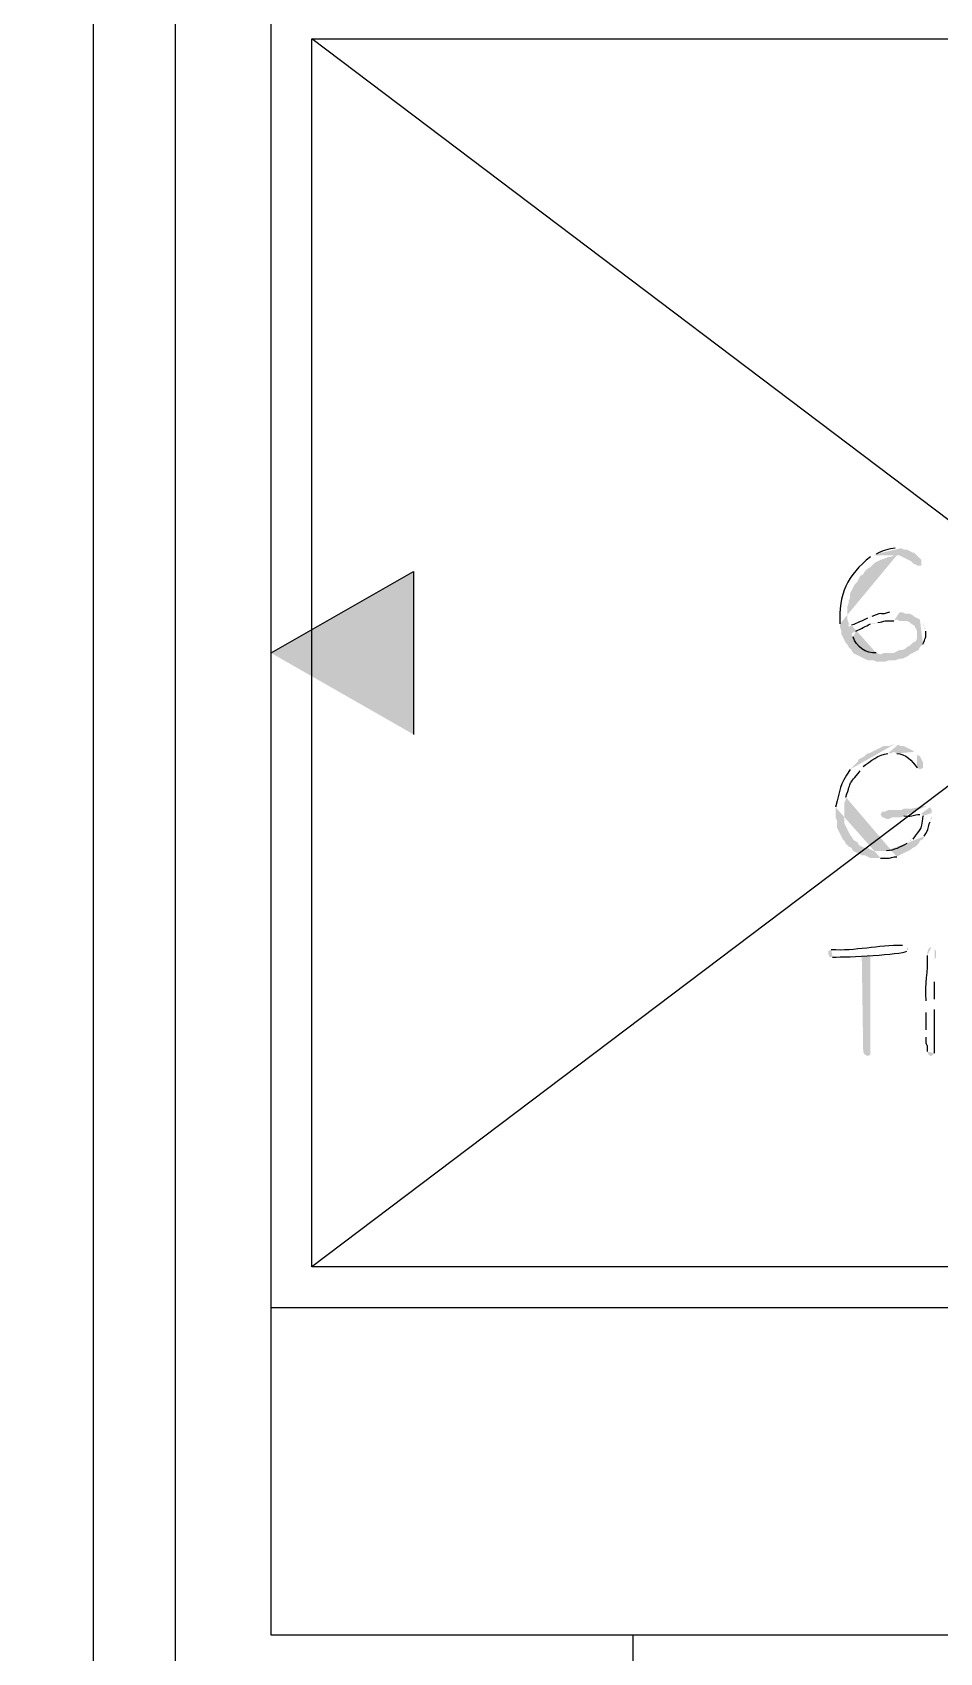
# Model space of a CAD drawing. Header units: inches. Extents: x -167 to 6071, y -6287 to -2731.
# Drawn here: x 188.2 to 221.4, y -5994.7 to -5935.3 of the extents above; entities that cross this region are included whole.
import ezdxf

# ---------------------------------------------------------------- set-up
doc = ezdxf.new("R2010")
doc.units = ezdxf.units.IN
doc.header["$LTSCALE"] = 96
doc.header["$MEASUREMENT"] = 0
doc.layers.add('Furniture', color=7, linetype='Continuous', lineweight=5, true_color=0x994d00)
doc.layers.add('PDF_Geometry', color=7, linetype='Continuous', true_color=0x4a4a4a)
doc.layers.add('PDF_Solid Fills', color=7, linetype='Continuous')

msp = doc.modelspace()

# ---------------------------------------------------------------- hatches: boundary and pattern name
at = {"layer": 'PDF_Solid Fills', "transparency": 33554559}
h = msp.add_hatch(color=256, dxfattribs=at)
h.paths.add_polyline_path([(218.997, -5954.495), (218.89, -5954.549)], flags=0)
h.paths.add_polyline_path([(217.77, -5957.002), (217.77, -5957.109), (218.09, -5957.109), (218.09, -5956.949), (218.037, -5956.842), (218.037, -5956.362), (218.09, -5956.255), (218.09, -5956.149), (218.143, -5956.042), (218.143, -5955.882), (218.303, -5955.562), (218.41, -5955.455), (218.463, -5955.349), (218.517, -5955.242), (218.623, -5955.189), (218.677, -5955.082), (218.783, -5954.975), (218.89, -5954.922), (219.05, -5954.762), (219.263, -5954.655), (219.423, -5954.602), (219.53, -5954.549), (219.637, -5954.549), (219.743, -5954.495), (219.85, -5954.495)], flags=0)
h = msp.add_hatch(color=256, dxfattribs=at)
h.paths.add_polyline_path([(219.85, -5954.229), (219.797, -5954.229)], flags=0)
h.paths.add_polyline_path([(219.103, -5954.442), (218.997, -5954.495), (219.957, -5954.495), (220.383, -5954.709), (220.49, -5954.815), (220.543, -5954.815), (220.597, -5954.869), (220.757, -5954.869), (220.757, -5954.655), (220.49, -5954.389), (220.437, -5954.389), (220.223, -5954.282), (220.117, -5954.282), (220.01, -5954.229)], flags=0)
h = msp.add_hatch(color=256, dxfattribs=at)
h.paths.add_polyline_path([(219.797, -5956.575), (219.583, -5956.575)], flags=0)
h.paths.add_polyline_path([(218.943, -5956.735), (218.89, -5956.735), (218.783, -5956.789)], flags=0)
h.paths.add_polyline_path([(218.197, -5957.055), (218.09, -5957.109), (217.77, -5957.109), (217.823, -5957.269), (217.823, -5957.375), (217.93, -5957.589), (217.983, -5957.695), (218.037, -5957.749), (218.09, -5957.855), (218.197, -5957.962), (218.25, -5958.069), (218.357, -5958.122), (219.263, -5958.122), (219.103, -5958.069)], flags=0)
h.paths.add_polyline_path([(218.25, -5957.482), (218.197, -5957.375), (218.25, -5957.322), (218.357, -5957.269)], flags=0)
h.paths.add_polyline_path([(218.89, -5957.002), (218.997, -5957.002), (219.157, -5956.949)], flags=0)
h.paths.add_polyline_path([(219.743, -5956.895), (219.85, -5956.842), (220.703, -5956.842), (220.49, -5956.735), (220.437, -5956.682), (220.33, -5956.629), (220.17, -5956.629), (220.063, -5956.575), (219.957, -5956.575)], flags=0)
h = msp.add_hatch(color=256, dxfattribs=at)
h.paths.add_polyline_path([(220.703, -5956.842), (219.85, -5956.842), (219.957, -5956.895), (220.223, -5956.895), (220.33, -5956.949), (220.383, -5957.002), (220.49, -5957.055), (220.597, -5957.269), (220.597, -5957.535), (220.543, -5957.642), (220.437, -5957.695), (220.33, -5957.802), (220.223, -5957.855), (220.17, -5957.909), (220.063, -5957.962), (219.957, -5957.962), (219.743, -5958.069), (219.37, -5958.069), (219.263, -5958.122), (218.357, -5958.122), (218.783, -5958.335), (218.997, -5958.335), (219.103, -5958.389), (219.423, -5958.389), (219.583, -5958.335), (219.797, -5958.335), (219.957, -5958.282), (220.063, -5958.282), (220.277, -5958.175), (220.33, -5958.122), (220.65, -5957.962), (220.703, -5957.855), (220.81, -5957.749)], flags=0)
h.paths.add_polyline_path([(220.917, -5957.269), (220.863, -5957.162), (220.863, -5957.055), (220.81, -5956.949)], flags=0)
h = msp.add_hatch(color=256, dxfattribs=at)
h.paths.add_polyline_path([(219.743, -5961.429), (219.69, -5961.429), (219.583, -5961.482), (219.37, -5961.482), (219.05, -5961.642), (218.943, -5961.695), (218.837, -5961.749), (218.783, -5961.749), (218.677, -5961.855), (218.463, -5961.962), (218.41, -5962.069), (218.143, -5962.335)], flags=0)
h.paths.add_polyline_path([(217.61, -5963.722), (217.61, -5964.095), (217.663, -5964.202), (217.663, -5964.469), (217.877, -5964.895), (217.93, -5964.949), (217.983, -5965.055), (218.09, -5965.162), (218.197, -5965.215), (218.25, -5965.322), (218.57, -5965.482), (218.677, -5965.482), (218.89, -5965.589), (219.263, -5965.589)], flags=0)
h.paths.add_polyline_path([(219.85, -5965.535), (220.277, -5965.322), (218.997, -5965.322), (218.783, -5965.215), (218.677, -5965.215), (218.463, -5965.109), (218.41, -5965.002), (218.303, -5964.949), (218.25, -5964.895), (218.197, -5964.789), (218.143, -5964.735), (218.037, -5964.522), (217.983, -5964.415), (217.93, -5964.309), (217.93, -5963.562), (217.983, -5963.455), (217.983, -5963.349)], flags=0)
h.paths.add_polyline_path([(218.517, -5962.389), (218.57, -5962.335), (218.623, -5962.229)], flags=0)
h.paths.add_polyline_path([(219.53, -5961.749), (219.637, -5961.749), (219.743, -5961.695), (220.49, -5961.695), (220.437, -5961.642), (220.117, -5961.482), (220.01, -5961.482), (219.903, -5961.429)], flags=0)
h = msp.add_hatch(color=256, dxfattribs=at)
h.paths.add_polyline_path([(220.49, -5961.695), (219.743, -5961.695), (219.85, -5961.749)], flags=0)
h.paths.add_polyline_path([(220.597, -5962.282), (220.703, -5962.335), (220.81, -5962.282), (220.81, -5962.069), (220.703, -5961.855), (220.597, -5961.802)], flags=0)
h = msp.add_hatch(color=256, dxfattribs=at)
h.paths.add_polyline_path([(220.97, -5963.669), (220.383, -5963.775), (220.117, -5963.775), (220.01, -5963.829), (219.53, -5963.829), (219.423, -5963.882), (219.317, -5963.882), (219.263, -5963.989), (219.317, -5964.095), (219.37, -5964.095), (219.477, -5964.149), (219.583, -5964.149), (219.69, -5964.095), (220.01, -5964.095), (220.117, -5964.042)], flags=0)
h.paths.add_polyline_path([(220.703, -5963.989), (220.81, -5963.989), (221.13, -5963.935), (221.13, -5963.829), (221.077, -5963.722)], flags=0)
h = msp.add_hatch(color=256, dxfattribs=at)
h.paths.add_polyline_path([(221.13, -5963.935), (220.81, -5963.989), (220.81, -5964.042)], flags=0)
h.paths.add_polyline_path([(220.437, -5964.895), (220.33, -5964.949), (220.33, -5965.002), (220.223, -5965.055)], flags=0)
h.paths.add_polyline_path([(219.477, -5965.322), (219.317, -5965.322), (220.277, -5965.322), (220.383, -5965.269), (220.437, -5965.215), (220.543, -5965.162), (220.65, -5965.055), (220.703, -5964.949), (220.81, -5964.895), (220.863, -5964.789)], flags=0)
h.paths.add_polyline_path([(221.077, -5964.255), (221.13, -5964.149), (221.13, -5964.042)], flags=0)
h = msp.add_hatch(color=256, dxfattribs=at)
h.paths.add_polyline_path([(220.117, -5968.789), (220.063, -5968.789)], flags=0)
h.paths.add_polyline_path([(217.45, -5968.949), (217.343, -5969.002), (217.343, -5969.109), (217.397, -5969.215), (217.503, -5969.215)], flags=0)
h.paths.add_polyline_path([(220.223, -5969.002), (220.277, -5968.895), (220.223, -5968.842)], flags=0)
h = msp.add_hatch(color=256, dxfattribs=at)
h.paths.add_polyline_path([(221.13, -5968.842), (221.023, -5968.895), (220.97, -5969.055), (220.97, -5969.162)], flags=0)
h.paths.add_polyline_path([(220.917, -5970.815), (220.917, -5971.242)], flags=0)
h.paths.add_polyline_path([(220.917, -5971.882), (220.917, -5972.149)], flags=0)
h.paths.add_polyline_path([(220.97, -5972.682), (221.023, -5972.789), (221.077, -5972.842), (221.13, -5972.842), (221.183, -5972.789), (221.237, -5972.735)], flags=0)
h.paths.add_polyline_path([(221.237, -5971.135), (221.237, -5970.762)], flags=0)
h.paths.add_polyline_path([(221.237, -5970.122), (221.237, -5969.322), (221.29, -5969.215), (221.29, -5969.002), (221.237, -5968.895)], flags=0)
msp.add_hatch(color=256, dxfattribs=at).paths.add_polyline_path([(218.89, -5969.162), (218.57, -5969.162), (218.623, -5972.682), (218.677, -5972.789), (218.783, -5972.842), (218.89, -5972.789), (218.89, -5972.682)])

# ---------------------------------------------------------------- linework, layer by layer
at = {"layer": 'Furniture', "transparency": 33554687}
msp.add_lwpolyline([(257.93, -5935.562), (257.93, -5980.575), (198.41, -5980.575), (198.41, -5935.562)], close=True, dxfattribs=at)
for points in [[(198.41, -5935.562), (226.57, -5956.842)], [(226.57, -5959.295), (198.41, -5980.575)]]:
    msp.add_lwpolyline(points, dxfattribs=at)
at = {"layer": 'PDF_Geometry', "color": 7}
msp.add_lwpolyline([(191.903, -5581.109), (193.397, -5581.109), (193.397, -6048.575), (190.41, -6048.575), (190.41, -5581.109)], close=True, dxfattribs=at)
for points in [[(259.423, -5900.842), (259.423, -5994.069), (196.917, -5994.069), (196.917, -5822.069)], [(108.97, -5876.095), (123.423, -5876.095), (123.423, -5990.815), (126.943, -5990.815), (126.943, -5961.109), (186.943, -5961.109), (186.943, -6048.575), (126.943, -6048.575), (126.943, -6018.815), (123.423, -6018.815), (123.423, -6048.575), (104.917, -6048.575), (104.917, -6052.042), (196.917, -6052.042), (196.917, -5997.589), (210.197, -5997.589), (210.197, -5994.069)], [(193.397, -5924.469), (193.397, -5997.589)], [(196.917, -5958.069), (202.143, -5955.082), (202.143, -5961.055)], [(259.423, -5982.069), (196.917, -5982.069)]]:
    msp.add_lwpolyline(points, dxfattribs=at)
at = {"layer": 'PDF_Geometry'}
for points in [[(226.57, -5956.842), (198.41, -5935.562), (257.93, -5935.562), (257.93, -5980.575), (198.41, -5980.575), (198.41, -5935.562)], [(226.57, -5959.295), (198.41, -5980.575)]]:
    msp.add_lwpolyline(points, dxfattribs=at)
at = {"layer": 'PDF_Geometry', "color": 7}
for points in [[(218.89, -5954.549), (218.046, -5955.201), (217.707, -5955.935), (217.77, -5957.002)], [(219.797, -5954.229), (219.561, -5954.258), (219.317, -5954.313), (219.103, -5954.442)], [(218.783, -5956.789), (218.564, -5956.914), (218.409, -5956.957), (218.197, -5957.055)], [(218.357, -5957.269), (218.534, -5957.18), (218.712, -5957.091), (218.89, -5957.002)], [(219.583, -5956.575), (219.206, -5956.721), (219.445, -5956.517), (218.943, -5956.735)], [(219.157, -5956.949), (219.438, -5956.931), (219.284, -5956.866), (219.743, -5956.895)], [(219.103, -5958.069), (218.734, -5958.091), (218.358, -5957.836), (218.25, -5957.482)], [(220.81, -5957.749), (220.902, -5957.502), (220.93, -5957.535), (220.917, -5957.269)], [(218.623, -5962.229), (218.891, -5962.038), (219.19, -5961.787), (219.53, -5961.749)], [(219.85, -5961.749), (220.18, -5961.749), (220.417, -5962.028), (220.597, -5962.282)], [(218.143, -5962.335), (217.729, -5962.96), (217.799, -5963.022), (217.61, -5963.722)], [(217.983, -5963.349), (218.217, -5962.687), (218.047, -5962.956), (218.517, -5962.389)], [(220.117, -5964.042), (220.511, -5964.071), (220.444, -5963.99), (220.703, -5963.989)], [(220.81, -5964.042), (220.736, -5964.651), (220.708, -5964.487), (220.437, -5964.895)], [(220.863, -5964.789), (221.058, -5964.455), (220.974, -5964.495), (221.077, -5964.255)], [(220.223, -5965.055), (219.977, -5965.183), (219.757, -5965.308), (219.477, -5965.322)], [(219.263, -5965.589), (219.723, -5965.618), (219.569, -5965.553), (219.85, -5965.535)], [(220.063, -5968.789), (219.166, -5968.774), (218.336, -5969.001), (217.45, -5968.949)], [(217.503, -5969.215), (218.098, -5969.22), (219.969, -5969.124), (220.223, -5969.002)], [(220.97, -5969.162), (220.993, -5969.78), (220.877, -5970.154), (220.917, -5970.815)], [(221.237, -5970.762), (221.237, -5970.549), (221.237, -5970.335), (221.237, -5970.122)], [(220.917, -5971.242), (220.917, -5971.455), (220.917, -5971.669), (220.917, -5971.882)], [(221.237, -5972.735), (221.237, -5972.202), (221.237, -5971.669), (221.237, -5971.135)], [(220.917, -5972.149), (220.894, -5972.597), (220.993, -5972.234), (220.97, -5972.682)]]:
    msp.add_open_spline(points, degree=3, dxfattribs=at)
at = {"layer": 'PDF_Solid Fills', "transparency": 33554559}
for points in [[(202.143, -5955.082), (202.143, -5958.069), (196.917, -5958.069)], [(196.917, -5958.069), (202.143, -5958.069), (202.143, -5961.055)]]:
    msp.add_solid(points, dxfattribs=at)

doc.saveas('drawing.dxf')
